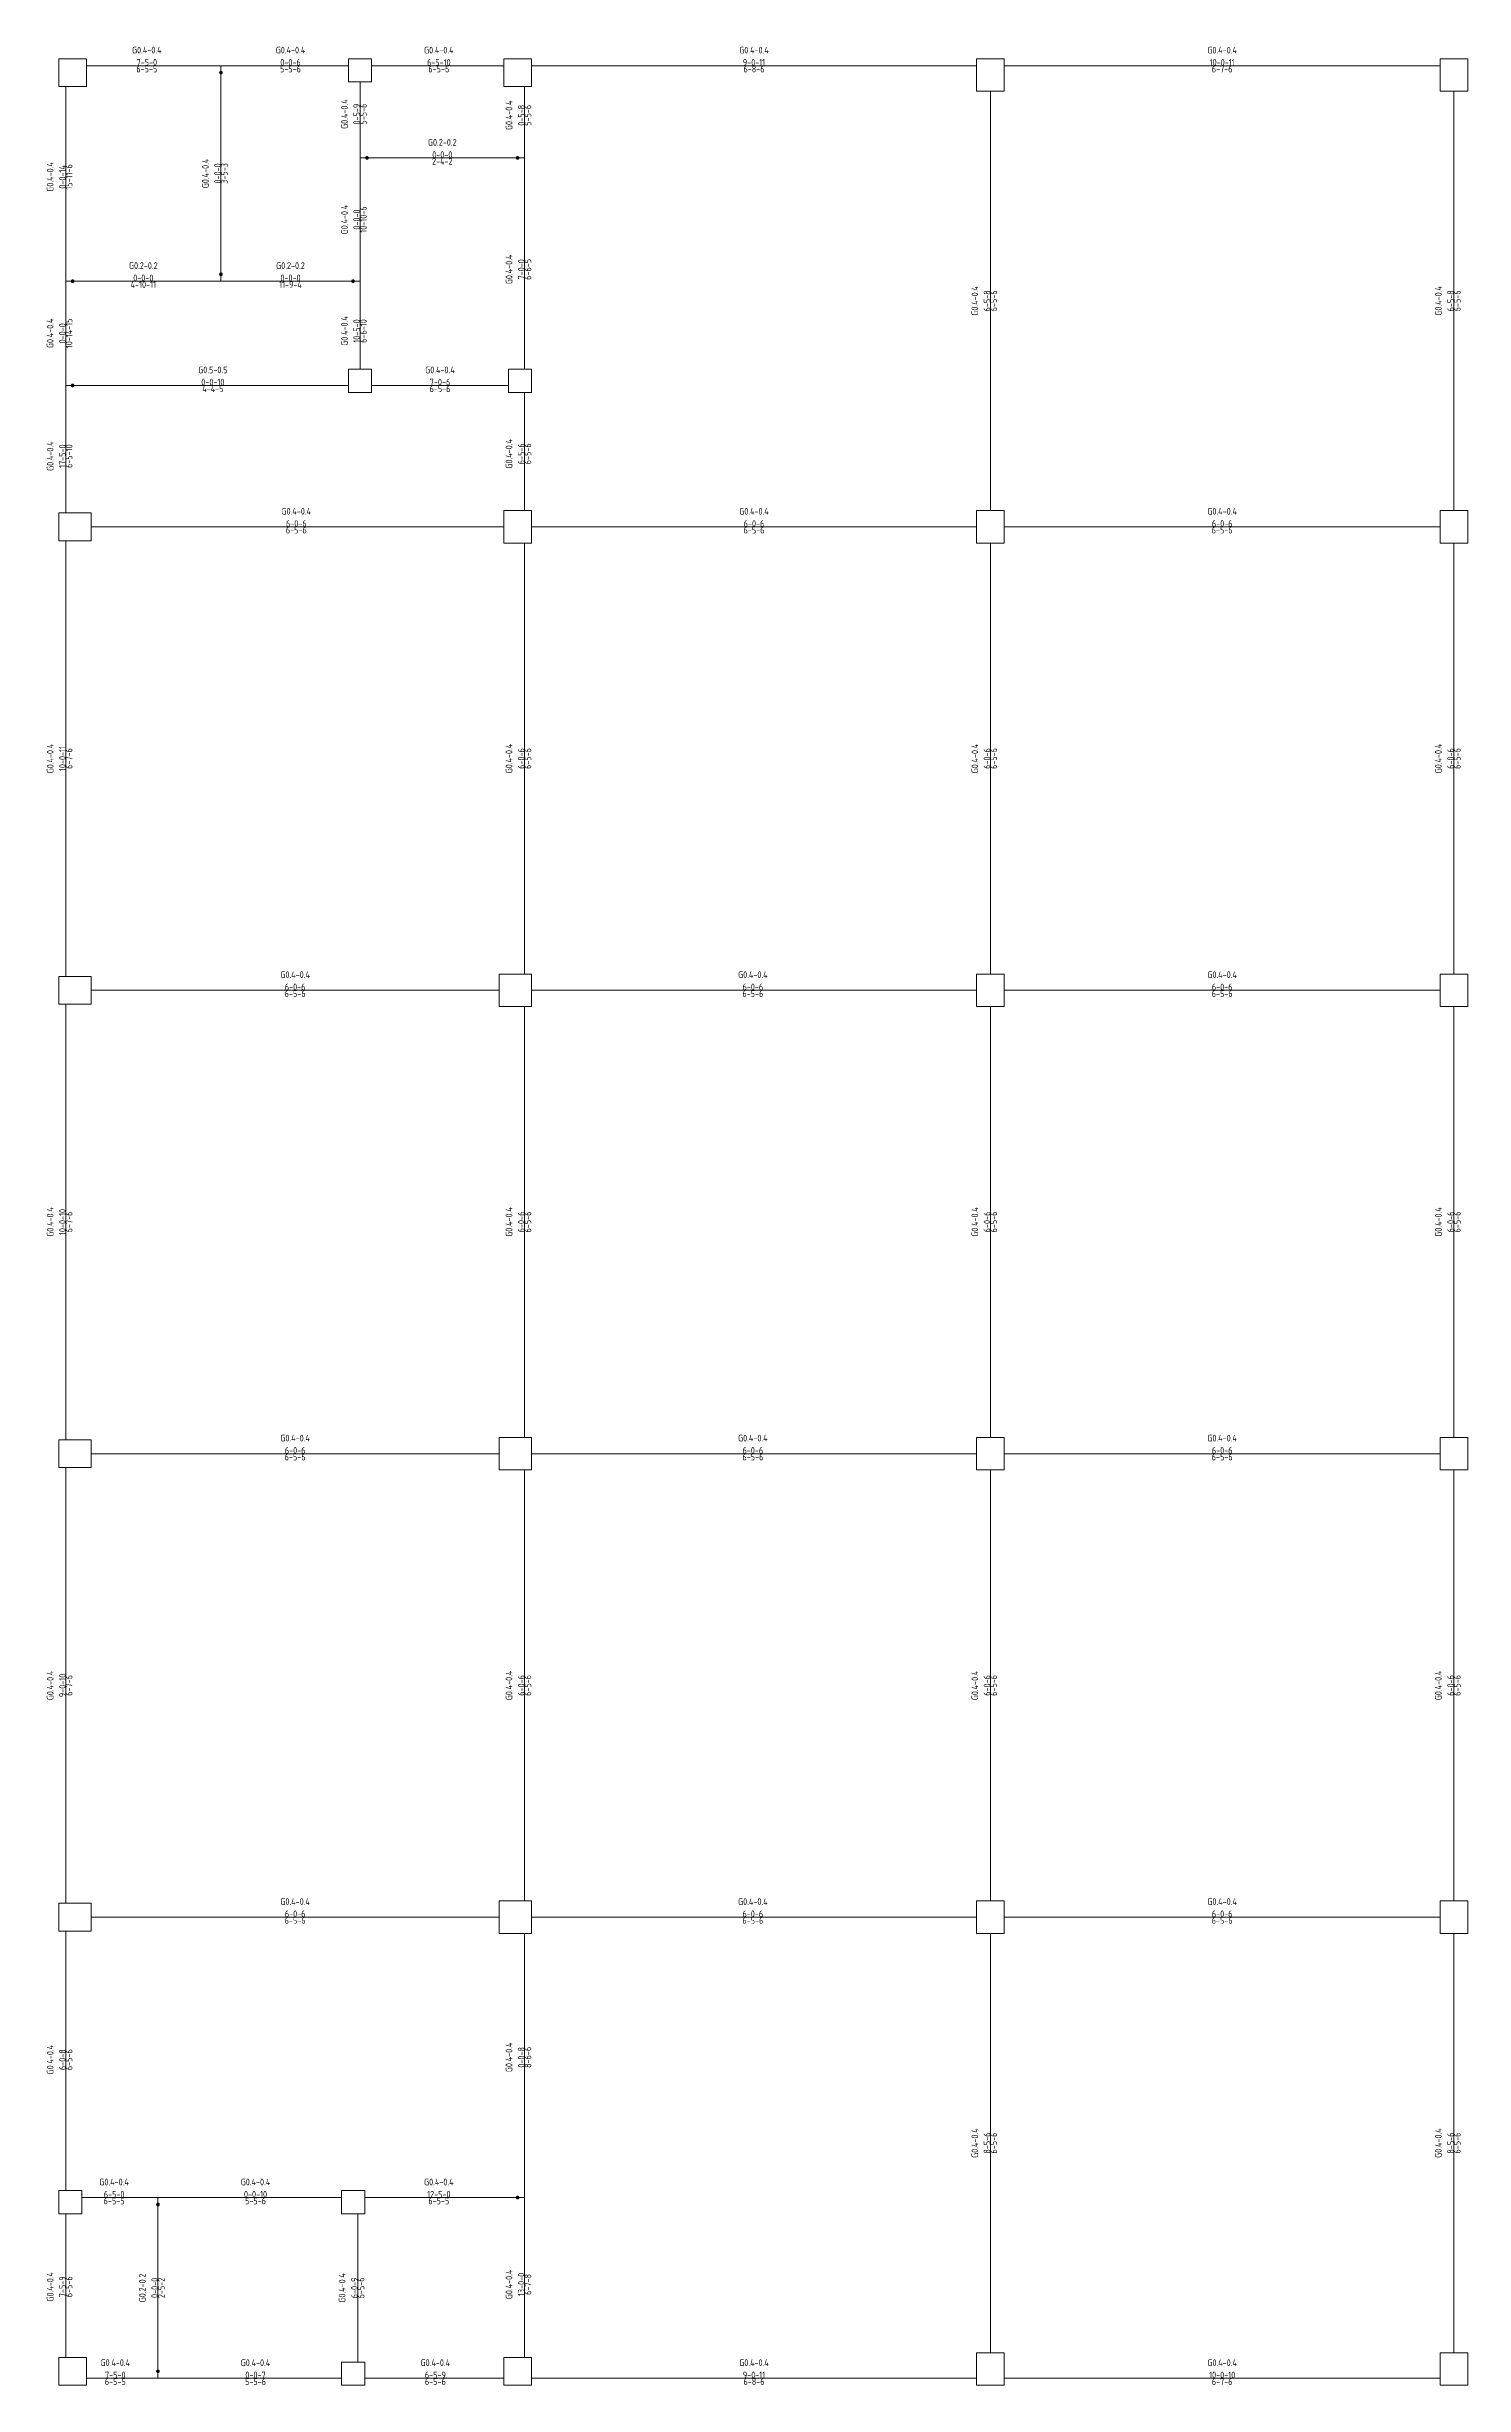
# Model space of a CAD drawing. Extents: x -2331248 to -1198620, y -977263 to -545844.
# Drawn here: x -1936988 to -1906408, y -914555 to -864097 of the extents above; entities that cross this region are included whole.
import ezdxf

# ---------------------------------------------------------------- set-up
doc = ezdxf.new("R2010")
doc.units = 0
doc.header["$LTSCALE"] = 1000
doc.header["$MEASUREMENT"] = 0
doc.layers.get('0').update_dxf_attribs({"linetype": 'CONTINUOUS'})
for name, color, linetype, lineweight in [('15100', 4, 'CONTINUOUS', 18), ('15101', 52, 'CONTINUOUS', 18), ('15220', 11, 'CONTINUOUS', 18)]:
    doc.layers.add(name, color=color, linetype=linetype, lineweight=lineweight)
doc.styles.add('PkpmHz', font='Pkpmeng', dxfattribs={"width": 0.7, "bigfont": 'hztxt'})

# ---------------------------------------------------------------- blocks, each defined once
blk = doc.blocks.new('A$C3DCE1F2B')
at = {"layer": '15100', "ltscale": 1000}
for p, q in [((841, 50049), (3741, 50050)), ((3741, 50050), (6491, 50049)), ((6991, 50049), (9841, 50049)), ((10441, 50049), (20041, 50049)), ((20641, 50049), (30041, 50049)), ((391, 45400), (392, 49600)), ((6741, 48060), (6741, 49700)), ((10291, 48060), (10290, 49600)), ((20341, 40450), (20341, 49500)), ((30341, 40450), (30341, 49500)), ((6741, 45400), (6741, 48060)), ((10290, 43500), (10291, 48060)), ((391, 43150), (391, 45400)), ((6741, 43500), (6741, 45400)), ((392, 40400), (391, 43150)), ((6991, 43150), (9941, 43150)), ((10290, 40450), (10290, 43000)), ((941, 40100), (9841, 40100)), ((10441, 40100), (20041, 40100)), ((20641, 40100), (30041, 40100)), ((392, 30400), (392, 39800)), ((10290, 30450), (10290, 39750)), ((20341, 30450), (20341, 39750)), ((30341, 30450), (30341, 39750)), ((392, 20400), (392, 29800)), ((941, 30100), (9741, 30100)), ((10441, 30100), (20041, 30100)), ((20641, 30100), (30041, 30100)), ((10290, 20450), (10290, 29750)), ((20341, 20450), (20341, 29750)), ((30341, 20450), (30341, 29750)), ((392, 10400), (392, 19800)), ((941, 20100), (9741, 20100)), ((10290, 10450), (10290, 19750)), ((10441, 20100), (20041, 20100)), ((20341, 10450), (20341, 19750)), ((20641, 20100), (30041, 20100)), ((30341, 10450), (30341, 19750)), ((941, 10100), (9741, 10100)), ((10441, 10100), (20041, 10100)), ((20641, 10100), (30041, 10100)), ((391, 4200), (392, 9800)), ((10291, 4050), (10290, 9750)), ((20341, 700), (20341, 9750)), ((30341, 700), (30341, 9750)), ((741, 4049), (2381, 4050)), ((2381, 4050), (6341, 4049)), ((10290, 600), (10291, 4050)), ((392, 600), (391, 3700)), ((6691, 500), (6691, 3700)), ((841, 151), (2381, 150)), ((2381, 150), (6341, 150)), ((6841, 150), (9841, 151)), ((10441, 151), (20041, 150)), ((20641, 150), (30041, 150))]:
    blk.add_line(p, q, dxfattribs=at)
at = {"layer": '15100', "color": 4, "ltscale": 1000}
for p, q in [((3741, 45400), (3741, 50050)), ((6741, 48060), (10291, 48060)), ((391, 45400), (3741, 45400)), ((3741, 45400), (6741, 45400)), ((391, 43150), (6491, 43150)), ((2381, 150), (2381, 4050)), ((6841, 4049), (10291, 4050))]:
    blk.add_line(p, q, dxfattribs=at)
at = {"layer": '15100', "color": 1, "ltscale": 1000}
for points in [[(3761, 49900, 40, 40, 1), (3721, 49900, 40, 40, 1)], [(6911, 48060, 40, 40, 1), (6871, 48060, 40, 40, 1)], [(10161, 48060, 40, 40, 1), (10121, 48060, 40, 40, 1)], [(561, 45400, 40, 40, 1), (521, 45400, 40, 40, 1)], [(3761, 45550, 40, 40, 1), (3721, 45550, 40, 40, 1)], [(6611, 45400, 40, 40, 1), (6571, 45400, 40, 40, 1)], [(561, 43150, 40, 40, 1), (521, 43150, 40, 40, 1)], [(10161, 4050, 40, 40, 1), (10121, 4050, 40, 40, 1)], [(2401, 3900, 40, 40, 1), (2361, 3900, 40, 40, 1)], [(2401, 300, 40, 40, 1), (2361, 300, 40, 40, 1)]]:
    blk.add_lwpolyline(points, format="xyseb", close=True, dxfattribs=at)
at = {"layer": '15101', "linetype": 'Continuous'}
for points in [[(241, 49600), (841, 49600), (841, 50200), (241, 50200)], [(6491, 49700), (6991, 49700), (6991, 50200), (6491, 50200)], [(9841, 49600), (10441, 49600), (10441, 50200), (9841, 50200)], [(20041, 49500), (20641, 49500), (20641, 50200), (20041, 50200)], [(30041, 49500), (30641, 49500), (30641, 50200), (30041, 50200)], [(6491, 43000), (6991, 43000), (6991, 43500), (6491, 43500)], [(9941, 43000), (10441, 43000), (10441, 43500), (9941, 43500)], [(241, 39800), (941, 39800), (941, 40400), (241, 40400)], [(9841, 39750), (10441, 39750), (10441, 40450), (9841, 40450)], [(20041, 39750), (20641, 39750), (20641, 40450), (20041, 40450)], [(30041, 39750), (30641, 39750), (30641, 40450), (30041, 40450)], [(241, 29800), (941, 29800), (941, 30400), (241, 30400)], [(9741, 29750), (10441, 29750), (10441, 30450), (9741, 30450)], [(20041, 29750), (20641, 29750), (20641, 30450), (20041, 30450)], [(30041, 29750), (30641, 29750), (30641, 30450), (30041, 30450)], [(241, 19800), (941, 19800), (941, 20400), (241, 20400)], [(9741, 19750), (10441, 19750), (10441, 20450), (9741, 20450)], [(20041, 19750), (20641, 19750), (20641, 20450), (20041, 20450)], [(30041, 19750), (30641, 19750), (30641, 20450), (30041, 20450)], [(241, 9800), (941, 9800), (941, 10400), (241, 10400)], [(9741, 9750), (10441, 9750), (10441, 10450), (9741, 10450)], [(20041, 9750), (20641, 9750), (20641, 10450), (20041, 10450)], [(30041, 9750), (30641, 9750), (30641, 10450), (30041, 10450)], [(241, 3700), (741, 3700), (741, 4200), (241, 4200)], [(6341, 3700), (6841, 3700), (6841, 4200), (6341, 4200)], [(241, 0), (841, 0), (841, 600), (241, 600)], [(9841, 0), (10441, 0), (10441, 600), (9841, 600)], [(20041, 0), (20641, 0), (20641, 700), (20041, 700)], [(30041, 0), (30641, 0), (30641, 700), (30041, 700)], [(6341, 0), (6841, 0), (6841, 500), (6341, 500)]]:
    blk.add_lwpolyline(points, close=True, dxfattribs=at)
at = {"layer": '15220', "char_height": 144, "line_spacing_factor": 1.1, "style": 'PkpmHz'}
for s, insert, attachment_point, rotation in [('{\\W0.91;\\C4;G0.4-0.4^J0-0-6^J}', (5241, 50050), 8, 359.9809), ('{\\W0.91;\\C4;G0.4-0.4^J7-5-0^J}', (2141, 50050), 8, 0.018), ('{\\W0.91;\\C4;6-5-5^J}', (2141, 50050), 2, 0.018), ('{\\W0.91;\\C4;5-5-6^J}', (5241, 50050), 2, 359.9809), ('{\\W0.91;\\C4;G0.4-0.4^J0-5-9^J}', (6741, 49005), 8, 89.9997), ('{\\W0.91;\\C4;5-5-6^J}', (6741, 49005), 2, 89.9997), ('{\\W0.91;\\C4;G0.4-0.4^J0-5-8^J}', (10291, 48980), 8, 90.0276), ('{\\W0.91;\\C4;5-5-6^J}', (10291, 48980), 2, 90.0276), ('{\\W0.91;\\C4;G0.4-0.4^J0-0-14^J}', (392, 47650), 8, 89.9997), ('{\\W0.91;\\C4;G0.4-0.4^J0-0-0^J}', (3741, 47725), 8, 89.9997), ('{\\W0.91;\\C4;15-11-6^J}', (392, 47650), 2, 89.9997), ('{\\W0.91;\\C4;3-5-3^J}', (3741, 47725), 2, 89.9997), ('{\\W0.91;\\C4;G0.4-0.4^J0-0-0^J}', (6741, 46730), 8, 89.9997), ('{\\W0.91;\\C4;10-10-6^J}', (6741, 46730), 2, 89.9997), ('{\\W0.91;\\C4;G0.4-0.4^J7-0-0^J}', (10291, 45655), 8, 89.9997), ('{\\W0.91;\\C4;6-6-5^J}', (10291, 45655), 2, 89.9997), ('{\\W0.91;\\C4;G0.4-0.4^J6-5-8^J}', (20341, 44975), 8, 89.9997), ('{\\W0.91;\\C4;6-5-6^J}', (20341, 44975), 2, 89.9997), ('{\\W0.91;\\C4;G0.4-0.4^J6-5-8^J}', (30341, 44975), 8, 89.9997), ('{\\W0.91;\\C4;6-5-6^J}', (30341, 44975), 2, 89.9997), ('{\\W0.91;\\C4;G0.4-0.4^J0-0-0^J}', (391, 44275), 8, 89.9997), ('{\\W0.91;\\C4;10-14-15^J}', (391, 44275), 2, 89.9997), ('{\\W0.91;\\C4;G0.4-0.4^J10-5-0^J}', (6741, 44325), 8, 89.9997), ('{\\W0.91;\\C4;6-6-10^J}', (6741, 44325), 2, 89.9997), ('{\\W0.91;\\C4;G0.4-0.4^J17-5-0^J}', (392, 41625), 8, 89.9997), ('{\\W0.91;\\C4;G0.4-0.4^J6-5-6^J}', (10290, 41675), 8, 89.9997), ('{\\W0.91;\\C4;6-5-6^J}', (10290, 41675), 2, 89.9997), ('{\\W0.91;\\C4;6-5-10^J}', (392, 41625), 2, 89.9997), ('{\\W0.91;\\C4;G0.4-0.4^J10-0-11^J}', (392, 35100), 8, 89.9997), ('{\\W0.91;\\C4;G0.4-0.4^J6-0-6^J}', (10290, 35100), 8, 89.9997), ('{\\W0.91;\\C4;G0.4-0.4^J6-0-6^J}', (20341, 35100), 8, 89.9997), ('{\\W0.91;\\C4;G0.4-0.4^J6-0-6^J}', (30341, 35100), 8, 89.9997), ('{\\W0.91;\\C4;6-7-6^J}', (392, 35100), 2, 89.9997), ('{\\W0.91;\\C4;6-5-6^J}', (10290, 35100), 2, 89.9997), ('{\\W0.91;\\C4;6-5-6^J}', (20341, 35100), 2, 89.9997), ('{\\W0.91;\\C4;6-5-6^J}', (30341, 35100), 2, 89.9997), ('{\\W0.91;\\C4;G0.4-0.4^J10-0-10^J}', (392, 25100), 8, 89.9997), ('{\\W0.91;\\C4;6-7-6^J}', (392, 25100), 2, 89.9997), ('{\\W0.91;\\C4;G0.4-0.4^J6-0-6^J}', (10290, 25100), 8, 89.9997), ('{\\W0.91;\\C4;6-5-6^J}', (10290, 25100), 2, 89.9997), ('{\\W0.91;\\C4;G0.4-0.4^J6-0-6^J}', (20341, 25100), 8, 89.9997), ('{\\W0.91;\\C4;6-5-6^J}', (20341, 25100), 2, 89.9997), ('{\\W0.91;\\C4;G0.4-0.4^J6-0-6^J}', (30341, 25100), 8, 89.9997), ('{\\W0.91;\\C4;6-5-6^J}', (30341, 25100), 2, 89.9997), ('{\\W0.91;\\C4;G0.4-0.4^J9-0-10^J}', (392, 15100), 8, 89.9997), ('{\\W0.91;\\C4;6-7-6^J}', (392, 15100), 2, 89.9997), ('{\\W0.91;\\C4;G0.4-0.4^J6-0-6^J}', (10290, 15100), 8, 89.9997), ('{\\W0.91;\\C4;6-5-6^J}', (10290, 15100), 2, 89.9997), ('{\\W0.91;\\C4;G0.4-0.4^J6-0-6^J}', (20341, 15100), 8, 89.9997), ('{\\W0.91;\\C4;6-5-6^J}', (20341, 15100), 2, 89.9997), ('{\\W0.91;\\C4;G0.4-0.4^J6-0-6^J}', (30341, 15100), 8, 89.9997), ('{\\W0.91;\\C4;6-5-6^J}', (30341, 15100), 2, 89.9997), ('{\\W0.91;\\C4;G0.4-0.4^J6-0-8^J}', (392, 7025), 8, 89.9997), ('{\\W0.91;\\C4;6-5-6^J}', (392, 7025), 2, 89.9997), ('{\\W0.91;\\C4;G0.4-0.4^J0-0-8^J}', (10291, 7075), 8, 89.9997), ('{\\W0.91;\\C4;8-6-6^J}', (10291, 7075), 2, 89.9997), ('{\\W0.91;\\C4;G0.4-0.4^J8-5-6^J}', (20341, 5225), 8, 89.9997), ('{\\W0.91;\\C4;6-5-6^J}', (20341, 5225), 2, 89.9997), ('{\\W0.91;\\C4;G0.4-0.4^J8-5-6^J}', (30341, 5225), 8, 89.9997), ('{\\W0.91;\\C4;6-5-6^J}', (30341, 5225), 2, 89.9997), ('{\\W0.91;\\C4;G0.4-0.4^J6-5-0^J}', (1436, 4049), 8, 0.0303), ('{\\W0.91;\\C4;6-5-5^J}', (1436, 4049), 2, 0.0303), ('{\\W0.91;\\C4;G0.4-0.4^J12-5-0^J}', (8441, 4049), 8, 0.0155), ('{\\W0.91;\\C4;6-5-5^J}', (8441, 4049), 2, 0.0155), ('{\\W0.91;\\C4;G0.4-0.4^J7-5-9^J}', (392, 2125), 8, 90.0194), ('{\\W0.91;\\C4;6-5-6^J}', (392, 2125), 2, 90.0194), ('{\\W0.91;\\C4;G0.2-0.2^J0-0-0^J}', (2381, 2100), 8, 89.9997), ('{\\W0.91;\\C4;2-5-2^J}', (2381, 2100), 2, 89.9997), ('{\\W0.91;\\C4;G0.4-0.4^J6-0-9^J}', (6691, 2100), 8, 89.9997), ('{\\W0.91;\\C4;6-5-6^J}', (6691, 2100), 2, 89.9997), ('{\\W0.91;\\C4;G0.4-0.4^J13-0-0^J}', (10291, 2175), 8, 89.98), ('{\\W0.91;\\C4;6-7-8^J}', (10291, 2175), 2, 89.98), ('{\\W0.91;\\C4;G0.4-0.4^J7-5-0^J}', (1461, 151), 8, 359.9689), ('{\\W0.91;\\C4;G0.4-0.4^J6-5-9^J}', (8366, 151), 8, 0.0161), ('{\\W0.91;\\C4;6-5-5^J}', (1461, 151), 2, 359.9689), ('{\\W0.91;\\C4;6-5-6^J}', (8366, 151), 2, 0.0161)]:
    blk.add_mtext(s, dxfattribs=dict(at, insert=insert, attachment_point=attachment_point, rotation=rotation))
for s, insert, attachment_point in [('{\\W0.91;\\C4;G0.4-0.4^J6-5-10^J}', (8441, 50049), 8), ('{\\W0.91;\\C4;6-5-6^J}', (8441, 50049), 2), ('{\\W0.91;\\C4;G0.4-0.4^J9-0-11^J}', (15241, 50049), 8), ('{\\W0.91;\\C4;6-8-6^J}', (15241, 50049), 2), ('{\\W0.91;\\C4;G0.4-0.4^J10-0-11^J}', (25341, 50049), 8), ('{\\W0.91;\\C4;6-7-6^J}', (25341, 50049), 2), ('{\\W0.91;\\C4;G0.2-0.2^J0-0-0^J}', (8516, 48060), 8), ('{\\W0.91;\\C4;2-4-2^J}', (8516, 48060), 2), ('{\\W0.91;\\C4;G0.2-0.2^J0-0-0^J}', (2066, 45400), 8), ('{\\W0.91;\\C4;G0.2-0.2^J0-0-0^J}', (5241, 45400), 8), ('{\\W0.91;\\C4;4-10-11^J}', (2066, 45400), 2), ('{\\W0.91;\\C4;11-9-4^J}', (5241, 45400), 2), ('{\\W0.91;\\C4;G0.5-0.5^J0-0-10^J}', (3566, 43150), 8), ('{\\W0.91;\\C4;G0.4-0.4^J7-0-6^J}', (8466, 43150), 8), ('{\\W0.91;\\C4;4-4-5^J}', (3566, 43150), 2), ('{\\W0.91;\\C4;6-5-6^J}', (8466, 43150), 2), ('{\\W0.91;\\C4;G0.4-0.4^J6-0-6^J}', (5366, 40100), 8), ('{\\W0.91;\\C4;G0.4-0.4^J6-0-6^J}', (15241, 40100), 8), ('{\\W0.91;\\C4;G0.4-0.4^J6-0-6^J}', (25341, 40100), 8), ('{\\W0.91;\\C4;6-5-6^J}', (5366, 40100), 2), ('{\\W0.91;\\C4;6-5-6^J}', (15241, 40100), 2), ('{\\W0.91;\\C4;6-5-6^J}', (25341, 40100), 2), ('{\\W0.91;\\C4;G0.4-0.4^J6-0-6^J}', (5341, 30100), 8), ('{\\W0.91;\\C4;G0.4-0.4^J6-0-6^J}', (15216, 30100), 8), ('{\\W0.91;\\C4;G0.4-0.4^J6-0-6^J}', (25341, 30100), 8), ('{\\W0.91;\\C4;6-5-6^J}', (5341, 30100), 2), ('{\\W0.91;\\C4;6-5-6^J}', (15216, 30100), 2), ('{\\W0.91;\\C4;6-5-6^J}', (25341, 30100), 2), ('{\\W0.91;\\C4;G0.4-0.4^J6-0-6^J}', (5341, 20100), 8), ('{\\W0.91;\\C4;G0.4-0.4^J6-0-6^J}', (15216, 20100), 8), ('{\\W0.91;\\C4;G0.4-0.4^J6-0-6^J}', (25341, 20100), 8), ('{\\W0.91;\\C4;6-5-6^J}', (5341, 20100), 2), ('{\\W0.91;\\C4;6-5-6^J}', (15216, 20100), 2), ('{\\W0.91;\\C4;6-5-6^J}', (25341, 20100), 2), ('{\\W0.91;\\C4;G0.4-0.4^J6-0-6^J}', (5341, 10100), 8), ('{\\W0.91;\\C4;6-5-6^J}', (5341, 10100), 2), ('{\\W0.91;\\C4;G0.4-0.4^J6-0-6^J}', (15216, 10100), 8), ('{\\W0.91;\\C4;6-5-6^J}', (15216, 10100), 2), ('{\\W0.91;\\C4;G0.4-0.4^J6-0-6^J}', (25341, 10100), 8), ('{\\W0.91;\\C4;6-5-6^J}', (25341, 10100), 2), ('{\\W0.91;\\C4;G0.4-0.4^J0-0-10^J}', (4486, 4049), 8), ('{\\W0.91;\\C4;5-5-6^J}', (4486, 4049), 2), ('{\\W0.91;\\C4;G0.4-0.4^J0-0-7^J}', (4486, 150), 8), ('{\\W0.91;\\C4;G0.4-0.4^J9-0-11^J}', (15241, 151), 8), ('{\\W0.91;\\C4;G0.4-0.4^J10-0-10^J}', (25341, 150), 8), ('{\\W0.91;\\C4;5-5-6^J}', (4486, 150), 2), ('{\\W0.91;\\C4;6-8-6^J}', (15241, 151), 2), ('{\\W0.91;\\C4;6-7-6^J}', (25341, 150), 2)]:
    blk.add_mtext(s, dxfattribs=dict(at, insert=insert, attachment_point=attachment_point))

msp = doc.modelspace()

# ---------------------------------------------------------------- block references
msp.add_blockref('A$C3DCE1F2B', (-1936971, -914555))

doc.saveas('drawing.dxf')
